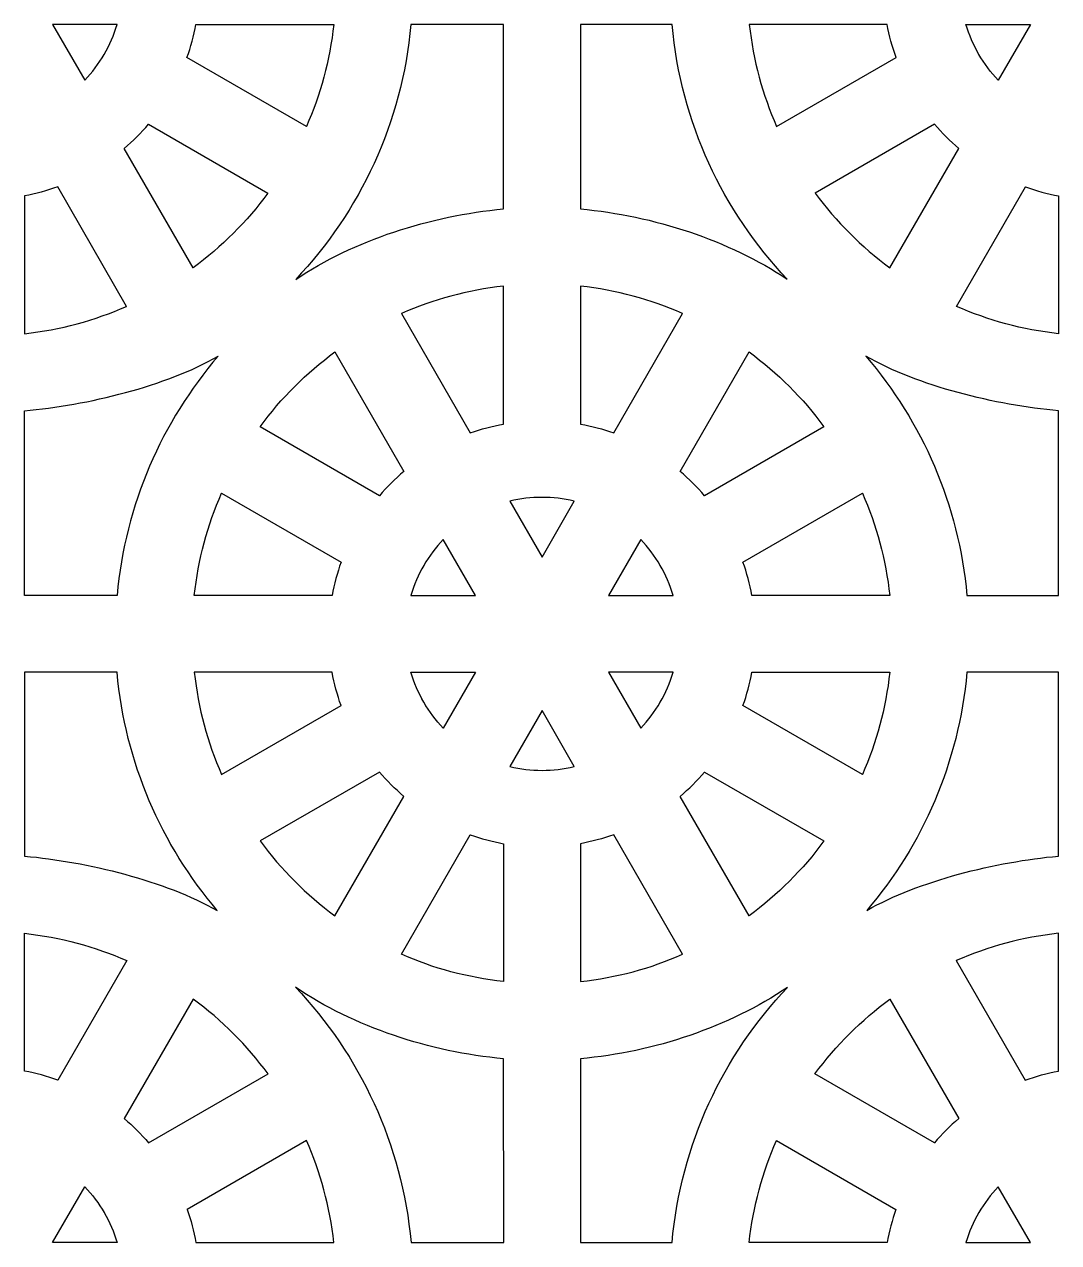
# Model space of a CAD drawing. Header units: centimetres. Extents: x -87 to 87, y -88 to 88.
# Drawn here: x -48.29 to -24.04, y 59.24 to 87.8 of the extents above; entities that cross this region are included whole.
import ezdxf

# ---------------------------------------------------------------- set-up
doc = ezdxf.new("R2010")
doc.units = ezdxf.units.CM
doc.header["$MEASUREMENT"] = 0
doc.layers.add('layer 1', color=7, linetype='Continuous')

msp = doc.modelspace()

# ---------------------------------------------------------------- linework, layer by layer
at = {"layer": 'layer 1', "color": 114}
for points, knots in [([(-47.62842, 87.80155), (-47.62842, 87.80155), (-46.11568, 87.80153), (-46.11568, 87.80153), (-46.11568, 87.80153), (-46.26119, 87.3043), (-46.52419, 86.85719), (-46.87253, 86.49233), (-46.87253, 86.49233), (-46.87253, 86.49233), (-47.62842, 87.80155), (-47.62842, 87.80155)], [0, 0, 0, 0, 0.25, 0.25, 0.25, 0.25, 0.5, 0.5, 0.5, 0.5, 1, 1, 1, 1]), ([(-41.67721, 85.40486), (-41.34866, 86.15205), (-41.12835, 86.95758), (-41.03617, 87.80153), (-41.03617, 87.80153), (-41.03617, 87.80153), (-44.26815, 87.80153), (-44.26815, 87.80153), (-44.26815, 87.80153), (-44.31691, 87.53338), (-44.38708, 87.27266), (-44.4768, 87.02124), (-44.4768, 87.02124), (-44.4768, 87.02124), (-41.67721, 85.40486), (-41.67721, 85.40486)], [0, 0, 0, 0, 0.2, 0.2, 0.2, 0.2, 0.4, 0.4, 0.4, 0.4, 0.6, 0.6, 0.6, 0.6, 1, 1, 1, 1]), ([(-37.05394, 83.4745), (-38.76984, 83.32137), (-40.57165, 82.7346), (-41.92799, 81.82462), (-41.92799, 81.82462), (-40.42282, 83.4129), (-39.43318, 85.49462), (-39.2273, 87.80152), (-39.2273, 87.80152), (-39.2273, 87.80152), (-37.05393, 87.80152), (-37.05393, 87.80152), (-37.05393, 87.80152), (-37.05393, 87.80152), (-37.05394, 83.4745), (-37.05394, 83.4745)], [0, 0, 0, 0, 0.2, 0.2, 0.2, 0.2, 0.4, 0.4, 0.4, 0.4, 0.6, 0.6, 0.6, 0.6, 1, 1, 1, 1]), ([(-30.40759, 81.82967), (-31.76221, 82.73673), (-33.54131, 83.32166), (-35.25393, 83.47449), (-35.25393, 83.47449), (-35.25393, 83.47449), (-35.25393, 87.80153), (-35.25393, 87.80153), (-35.25393, 87.80153), (-35.25393, 87.80153), (-33.10367, 87.80153), (-33.10367, 87.80153), (-33.10367, 87.80153), (-32.89803, 85.49702), (-31.91014, 83.41733), (-30.40759, 81.82967)], [0, 0, 0, 0, 0.2, 0.2, 0.2, 0.2, 0.4, 0.4, 0.4, 0.4, 0.6, 0.6, 0.6, 0.6, 1, 1, 1, 1]), ([(-30.65372, 85.40477), (-30.98229, 86.152), (-31.20262, 86.95754), (-31.29479, 87.80152), (-31.29479, 87.80152), (-31.29479, 87.80152), (-28.06284, 87.8016), (-28.06284, 87.8016), (-28.06284, 87.8016), (-28.01408, 87.53337), (-27.94399, 87.27254), (-27.85423, 87.02104), (-27.85423, 87.02104), (-27.85423, 87.02104), (-30.65372, 85.40477), (-30.65372, 85.40477)], [0, 0, 0, 0, 0.2, 0.2, 0.2, 0.2, 0.4, 0.4, 0.4, 0.4, 0.6, 0.6, 0.6, 0.6, 1, 1, 1, 1]), ([(-25.45836, 86.49223), (-25.45836, 86.49223), (-24.70247, 87.80153), (-24.70247, 87.80153), (-24.70247, 87.80153), (-24.70247, 87.80153), (-26.21527, 87.80153), (-26.21527, 87.80153), (-26.21527, 87.80153), (-26.06977, 87.3043), (-25.80675, 86.85716), (-25.45836, 86.49223)], [0, 0, 0, 0, 0.25, 0.25, 0.25, 0.25, 0.5, 0.5, 0.5, 0.5, 1, 1, 1, 1]), ([(-45.94878, 84.89233), (-45.94878, 84.89233), (-44.33257, 82.09294), (-44.33257, 82.09294), (-44.33257, 82.09294), (-43.66317, 82.58556), (-43.07127, 83.17745), (-42.57865, 83.84685), (-42.57865, 83.84685), (-42.57865, 83.84685), (-45.37801, 85.46311), (-45.37801, 85.46311), (-45.37801, 85.46311), (-45.55264, 85.25791), (-45.74357, 85.06697), (-45.94878, 84.89233)], [0, 0, 0, 0, 0.2, 0.2, 0.2, 0.2, 0.4, 0.4, 0.4, 0.4, 0.6, 0.6, 0.6, 0.6, 1, 1, 1, 1]), ([(-27.99833, 82.09289), (-28.66775, 82.58553), (-29.25968, 83.17735), (-29.7523, 83.84674), (-29.7523, 83.84674), (-29.7523, 83.84674), (-26.95293, 85.46295), (-26.95293, 85.46295), (-26.95293, 85.46295), (-26.77829, 85.25775), (-26.58736, 85.06685), (-26.38214, 84.8922), (-26.38214, 84.8922), (-26.38214, 84.8922), (-27.99833, 82.09289), (-27.99833, 82.09289)], [0, 0, 0, 0, 0.2, 0.2, 0.2, 0.2, 0.4, 0.4, 0.4, 0.4, 0.6, 0.6, 0.6, 0.6, 1, 1, 1, 1]), ([(-48.28733, 80.55049), (-48.28733, 80.55049), (-48.28733, 83.7824), (-48.28733, 83.7824), (-48.28733, 83.7824), (-48.01915, 83.83117), (-47.75839, 83.90134), (-47.50694, 83.99108), (-47.50694, 83.99108), (-47.50694, 83.99108), (-45.89059, 81.19149), (-45.89059, 81.19149), (-45.89059, 81.19149), (-46.63781, 80.86293), (-47.44337, 80.64268), (-48.28733, 80.55049)], [0, 0, 0, 0, 0.2, 0.2, 0.2, 0.2, 0.4, 0.4, 0.4, 0.4, 0.6, 0.6, 0.6, 0.6, 1, 1, 1, 1]), ([(-24.04365, 80.55034), (-24.04365, 80.55034), (-24.04362, 83.7823), (-24.04362, 83.7823), (-24.04362, 83.7823), (-24.31182, 83.83108), (-24.57258, 83.9012), (-24.82403, 83.99093), (-24.82403, 83.99093), (-24.82403, 83.99093), (-26.44037, 81.19138), (-26.44037, 81.19138), (-26.44037, 81.19138), (-25.69316, 80.86282), (-24.88761, 80.6425), (-24.04365, 80.55034)], [0, 0, 0, 0, 0.2, 0.2, 0.2, 0.2, 0.4, 0.4, 0.4, 0.4, 0.6, 0.6, 0.6, 0.6, 1, 1, 1, 1]), ([(-37.05393, 81.66562), (-37.05393, 81.66562), (-37.0539, 78.43366), (-37.0539, 78.43366), (-37.0539, 78.43366), (-37.3221, 78.38488), (-37.58286, 78.31476), (-37.83431, 78.22503), (-37.83431, 78.22503), (-37.83431, 78.22503), (-39.45065, 81.02458), (-39.45065, 81.02458), (-39.45065, 81.02458), (-38.70344, 81.35314), (-37.89789, 81.57346), (-37.05393, 81.66562)], [0, 0, 0, 0, 0.2, 0.2, 0.2, 0.2, 0.4, 0.4, 0.4, 0.4, 0.6, 0.6, 0.6, 0.6, 1, 1, 1, 1]), ([(-34.47352, 78.22496), (-34.72498, 78.31469), (-34.98575, 78.38488), (-35.25396, 78.43366), (-35.25396, 78.43366), (-35.25396, 78.43366), (-35.25393, 81.66562), (-35.25393, 81.66562), (-35.25393, 81.66562), (-34.40997, 81.57345), (-33.60455, 81.35285), (-32.85733, 81.02429), (-32.85733, 81.02429), (-32.85733, 81.02429), (-34.47352, 78.22496), (-34.47352, 78.22496)], [0, 0, 0, 0, 0.2, 0.2, 0.2, 0.2, 0.4, 0.4, 0.4, 0.4, 0.6, 0.6, 0.6, 0.6, 1, 1, 1, 1]), ([(-48.2879, 74.41443), (-48.2879, 74.41443), (-46.11395, 74.41443), (-46.11395, 74.41443), (-46.11395, 74.41443), (-45.92358, 76.54778), (-45.06293, 78.48858), (-43.74414, 80.02464), (-43.74414, 80.02464), (-44.96389, 79.32384), (-46.8149, 78.87282), (-48.28813, 78.74147), (-48.28813, 78.74147), (-48.28813, 78.74147), (-48.2879, 74.41443), (-48.2879, 74.41443)], [0, 0, 0, 0, 0.2, 0.2, 0.2, 0.2, 0.4, 0.4, 0.4, 0.4, 0.6, 0.6, 0.6, 0.6, 1, 1, 1, 1]), ([(-41.00861, 80.12307), (-41.67803, 79.63043), (-42.26996, 79.03861), (-42.76258, 78.36922), (-42.76258, 78.36922), (-42.76258, 78.36922), (-39.96321, 76.75301), (-39.96321, 76.75301), (-39.96321, 76.75301), (-39.78857, 76.95821), (-39.59764, 77.14911), (-39.39242, 77.32376), (-39.39242, 77.32376), (-39.39242, 77.32376), (-41.00861, 80.12307), (-41.00861, 80.12307)], [0, 0, 0, 0, 0.2, 0.2, 0.2, 0.2, 0.4, 0.4, 0.4, 0.4, 0.6, 0.6, 0.6, 0.6, 1, 1, 1, 1]), ([(-29.54532, 78.36916), (-30.03794, 79.03859), (-30.62996, 79.63008), (-31.29939, 80.12274), (-31.29939, 80.12274), (-31.29939, 80.12274), (-32.91539, 77.32375), (-32.91539, 77.32375), (-32.91539, 77.32375), (-32.71019, 77.14912), (-32.51927, 76.9582), (-32.34463, 76.75299), (-32.34463, 76.75299), (-32.34463, 76.75299), (-29.54532, 78.36916), (-29.54532, 78.36916)], [0, 0, 0, 0, 0.2, 0.2, 0.2, 0.2, 0.4, 0.4, 0.4, 0.4, 0.6, 0.6, 0.6, 0.6, 1, 1, 1, 1]), ([(-26.19389, 74.41443), (-26.38426, 76.54774), (-27.24499, 78.48836), (-28.56377, 80.02436), (-28.56377, 80.02436), (-27.34442, 79.32384), (-25.51638, 78.87288), (-24.04366, 78.74146), (-24.04366, 78.74146), (-24.04366, 78.74146), (-24.04365, 74.41443), (-24.04365, 74.41443), (-24.04365, 74.41443), (-24.04365, 74.41443), (-26.19389, 74.41443), (-26.19389, 74.41443)], [0, 0, 0, 0, 0.2, 0.2, 0.2, 0.2, 0.4, 0.4, 0.4, 0.4, 0.6, 0.6, 0.6, 0.6, 1, 1, 1, 1]), ([(-43.664, 76.81119), (-43.99257, 76.06396), (-44.2129, 75.25842), (-44.30507, 74.41444), (-44.30507, 74.41444), (-44.30507, 74.41444), (-41.07312, 74.41436), (-41.07312, 74.41436), (-41.07312, 74.41436), (-41.02436, 74.68259), (-40.95427, 74.94342), (-40.86451, 75.19492), (-40.86451, 75.19492), (-40.86451, 75.19492), (-43.664, 76.81119), (-43.664, 76.81119)], [0, 0, 0, 0, 0.2, 0.2, 0.2, 0.2, 0.4, 0.4, 0.4, 0.4, 0.6, 0.6, 0.6, 0.6, 1, 1, 1, 1]), ([(-35.39754, 76.62454), (-35.39754, 76.62454), (-36.15391, 75.31445), (-36.15391, 75.31445), (-36.15391, 75.31445), (-36.15391, 75.31445), (-36.91023, 76.62454), (-36.91023, 76.62454), (-36.91023, 76.62454), (-36.41555, 76.74446), (-35.89222, 76.74447), (-35.39754, 76.62454)], [0, 0, 0, 0, 0.25, 0.25, 0.25, 0.25, 0.5, 0.5, 0.5, 0.5, 1, 1, 1, 1]), ([(-28.6438, 76.81119), (-28.6438, 76.81119), (-31.44341, 75.19485), (-31.44341, 75.19485), (-31.44341, 75.19485), (-31.35368, 74.94338), (-31.28333, 74.68265), (-31.23456, 74.41443), (-31.23456, 74.41443), (-31.23456, 74.41443), (-28.00277, 74.41443), (-28.00277, 74.41443), (-28.00277, 74.41443), (-28.09494, 75.25841), (-28.31525, 76.06398), (-28.6438, 76.81119)], [0, 0, 0, 0, 0.2, 0.2, 0.2, 0.2, 0.4, 0.4, 0.4, 0.4, 0.6, 0.6, 0.6, 0.6, 1, 1, 1, 1]), ([(-38.46864, 75.72373), (-38.46864, 75.72373), (-37.71275, 74.41443), (-37.71275, 74.41443), (-37.71275, 74.41443), (-37.71275, 74.41443), (-39.22555, 74.41443), (-39.22555, 74.41443), (-39.22555, 74.41443), (-39.08005, 74.91166), (-38.81703, 75.3588), (-38.46864, 75.72373)], [0, 0, 0, 0, 0.25, 0.25, 0.25, 0.25, 0.5, 0.5, 0.5, 0.5, 1, 1, 1, 1]), ([(-34.59507, 74.41443), (-34.59507, 74.41443), (-33.83913, 75.72373), (-33.83913, 75.72373), (-33.83913, 75.72373), (-33.49077, 75.35884), (-33.2278, 74.91169), (-33.0823, 74.41443), (-33.0823, 74.41443), (-33.0823, 74.41443), (-34.59507, 74.41443), (-34.59507, 74.41443)], [0, 0, 0, 0, 0.25, 0.25, 0.25, 0.25, 0.5, 0.5, 0.5, 0.5, 1, 1, 1, 1]), ([(-48.28789, 72.61443), (-48.28789, 72.61443), (-48.27789, 72.61443), (-48.27789, 72.61443), (-48.27789, 72.61443), (-48.27789, 72.61443), (-46.11395, 72.61443), (-46.11395, 72.61443), (-46.11395, 72.61443), (-45.92466, 70.49335), (-45.07275, 68.56263), (-43.76677, 67.03078), (-43.76677, 67.03078), (-44.98247, 67.72617), (-46.81871, 68.17372), (-48.28531, 68.30448), (-48.28531, 68.30448), (-48.28531, 68.30448), (-48.28451, 72.5279), (-48.28451, 72.5279), (-48.28451, 72.5279), (-48.28451, 72.5279), (-48.28789, 72.61443), (-48.28789, 72.61443)], [0, 0, 0, 0, 0.14285714, 0.14285714, 0.14285714, 0.14285714, 0.28571429, 0.28571429, 0.28571429, 0.28571429, 0.42857143, 0.42857143, 0.42857143, 0.42857143, 0.57142857, 0.57142857, 0.57142857, 0.57142857, 0.71428571, 0.71428571, 0.71428571, 0.71428571, 1, 1, 1, 1]), ([(-44.30506, 72.61443), (-44.30506, 72.61443), (-41.07308, 72.61445), (-41.07308, 72.61445), (-41.07308, 72.61445), (-41.0243, 72.34626), (-40.95424, 72.08549), (-40.86451, 71.83404), (-40.86451, 71.83404), (-40.86451, 71.83404), (-43.66393, 70.21778), (-43.66393, 70.21778), (-43.66393, 70.21778), (-43.99248, 70.96498), (-44.21287, 71.77047), (-44.30506, 72.61443)], [0, 0, 0, 0, 0.2, 0.2, 0.2, 0.2, 0.4, 0.4, 0.4, 0.4, 0.6, 0.6, 0.6, 0.6, 1, 1, 1, 1]), ([(-38.46865, 71.3052), (-38.46865, 71.3052), (-37.71276, 72.61443), (-37.71276, 72.61443), (-37.71276, 72.61443), (-37.71276, 72.61443), (-39.22554, 72.61443), (-39.22554, 72.61443), (-39.22554, 72.61443), (-39.08004, 72.11723), (-38.81702, 71.6701), (-38.46865, 71.3052)], [0, 0, 0, 0, 0.25, 0.25, 0.25, 0.25, 0.5, 0.5, 0.5, 0.5, 1, 1, 1, 1]), ([(-34.59502, 72.61445), (-34.59502, 72.61445), (-33.08228, 72.61443), (-33.08228, 72.61443), (-33.08228, 72.61443), (-33.22779, 72.1172), (-33.49079, 71.67009), (-33.83913, 71.30523), (-33.83913, 71.30523), (-33.83913, 71.30523), (-34.59502, 72.61445), (-34.59502, 72.61445)], [0, 0, 0, 0, 0.25, 0.25, 0.25, 0.25, 0.5, 0.5, 0.5, 0.5, 1, 1, 1, 1]), ([(-28.64381, 70.21776), (-28.31526, 70.96495), (-28.09495, 71.77048), (-28.00277, 72.61443), (-28.00277, 72.61443), (-28.00277, 72.61443), (-31.23475, 72.61443), (-31.23475, 72.61443), (-31.23475, 72.61443), (-31.28351, 72.34628), (-31.35368, 72.08556), (-31.4434, 71.83414), (-31.4434, 71.83414), (-31.4434, 71.83414), (-28.64381, 70.21776), (-28.64381, 70.21776)], [0, 0, 0, 0, 0.2, 0.2, 0.2, 0.2, 0.4, 0.4, 0.4, 0.4, 0.6, 0.6, 0.6, 0.6, 1, 1, 1, 1]), ([(-28.53997, 67.03206), (-27.23462, 68.56368), (-26.38314, 70.49392), (-26.1939, 72.61442), (-26.1939, 72.61442), (-26.1939, 72.61442), (-24.04647, 72.61443), (-24.04647, 72.61443), (-24.04647, 72.61443), (-24.04647, 72.61443), (-24.04648, 68.3045), (-24.04648, 68.3045), (-24.04648, 68.3045), (-25.51195, 68.17372), (-27.32503, 67.72664), (-28.53997, 67.03206)], [0, 0, 0, 0, 0.2, 0.2, 0.2, 0.2, 0.4, 0.4, 0.4, 0.4, 0.6, 0.6, 0.6, 0.6, 1, 1, 1, 1]), ([(-36.91023, 70.40445), (-36.91023, 70.40445), (-36.1539, 71.71446), (-36.1539, 71.71446), (-36.1539, 71.71446), (-36.1539, 71.71446), (-35.39752, 70.40443), (-35.39752, 70.40443), (-35.39752, 70.40443), (-35.89228, 70.28444), (-36.41547, 70.28449), (-36.91023, 70.40445)], [0, 0, 0, 0, 0.25, 0.25, 0.25, 0.25, 0.5, 0.5, 0.5, 0.5, 1, 1, 1, 1]), ([(-41.00864, 66.90583), (-41.67804, 67.39845), (-42.2699, 67.99035), (-42.76253, 68.65975), (-42.76253, 68.65975), (-42.76253, 68.65975), (-39.96328, 70.2759), (-39.96328, 70.2759), (-39.96328, 70.2759), (-39.78863, 70.07068), (-39.59767, 69.87975), (-39.39246, 69.70511), (-39.39246, 69.70511), (-39.39246, 69.70511), (-41.00864, 66.90583), (-41.00864, 66.90583)], [0, 0, 0, 0, 0.2, 0.2, 0.2, 0.2, 0.4, 0.4, 0.4, 0.4, 0.6, 0.6, 0.6, 0.6, 1, 1, 1, 1]), ([(-32.91538, 69.70523), (-32.91538, 69.70523), (-31.29917, 66.90584), (-31.29917, 66.90584), (-31.29917, 66.90584), (-30.62977, 67.39846), (-30.03787, 67.99035), (-29.54525, 68.65975), (-29.54525, 68.65975), (-29.54525, 68.65975), (-32.34461, 70.27601), (-32.34461, 70.27601), (-32.34461, 70.27601), (-32.51924, 70.07081), (-32.71017, 69.87987), (-32.91538, 69.70523)], [0, 0, 0, 0, 0.2, 0.2, 0.2, 0.2, 0.4, 0.4, 0.4, 0.4, 0.6, 0.6, 0.6, 0.6, 1, 1, 1, 1]), ([(-37.83427, 68.80396), (-37.83427, 68.80396), (-39.45048, 66.00463), (-39.45048, 66.00463), (-39.45048, 66.00463), (-38.70328, 65.67607), (-37.89788, 65.45564), (-37.05393, 65.36347), (-37.05393, 65.36347), (-37.05393, 65.36347), (-37.05393, 68.59529), (-37.05393, 68.59529), (-37.05393, 68.59529), (-37.3221, 68.64405), (-37.58283, 68.71423), (-37.83427, 68.80396)], [0, 0, 0, 0, 0.2, 0.2, 0.2, 0.2, 0.4, 0.4, 0.4, 0.4, 0.6, 0.6, 0.6, 0.6, 1, 1, 1, 1]), ([(-35.25393, 65.36339), (-35.25393, 65.36339), (-35.25393, 68.5953), (-35.25393, 68.5953), (-35.25393, 68.5953), (-34.98575, 68.64407), (-34.72499, 68.71424), (-34.47354, 68.80398), (-34.47354, 68.80398), (-34.47354, 68.80398), (-32.85719, 66.00439), (-32.85719, 66.00439), (-32.85719, 66.00439), (-33.60441, 65.67583), (-34.40997, 65.45558), (-35.25393, 65.36339)], [0, 0, 0, 0, 0.2, 0.2, 0.2, 0.2, 0.4, 0.4, 0.4, 0.4, 0.6, 0.6, 0.6, 0.6, 1, 1, 1, 1]), ([(-48.28451, 66.49546), (-48.28451, 66.49546), (-48.28451, 63.26355), (-48.28451, 63.26355), (-48.28451, 63.26355), (-48.01633, 63.21478), (-47.75557, 63.14461), (-47.50412, 63.05487), (-47.50412, 63.05487), (-47.50412, 63.05487), (-45.88777, 65.85446), (-45.88777, 65.85446), (-45.88777, 65.85446), (-46.63499, 66.18302), (-47.44055, 66.40327), (-48.28451, 66.49546)], [0, 0, 0, 0, 0.2, 0.2, 0.2, 0.2, 0.4, 0.4, 0.4, 0.4, 0.6, 0.6, 0.6, 0.6, 1, 1, 1, 1]), ([(-24.04647, 66.49562), (-24.04647, 66.49562), (-24.04644, 63.26366), (-24.04644, 63.26366), (-24.04644, 63.26366), (-24.31464, 63.21488), (-24.5754, 63.14476), (-24.82685, 63.05503), (-24.82685, 63.05503), (-24.82685, 63.05503), (-26.44319, 65.85458), (-26.44319, 65.85458), (-26.44319, 65.85458), (-25.69598, 66.18314), (-24.89043, 66.40346), (-24.04647, 66.49562)], [0, 0, 0, 0, 0.2, 0.2, 0.2, 0.2, 0.4, 0.4, 0.4, 0.4, 0.6, 0.6, 0.6, 0.6, 1, 1, 1, 1]), ([(-37.05229, 59.24443), (-37.05229, 59.24443), (-39.22448, 59.24443), (-39.22448, 59.24443), (-39.22448, 59.24443), (-39.43077, 61.55593), (-40.42395, 63.64136), (-41.93418, 65.23084), (-41.93418, 65.23084), (-40.56931, 64.30575), (-38.78641, 63.70905), (-37.05391, 63.55444), (-37.05391, 63.55444), (-37.05391, 63.55444), (-37.05229, 59.24443), (-37.05229, 59.24443)], [0, 0, 0, 0, 0.2, 0.2, 0.2, 0.2, 0.4, 0.4, 0.4, 0.4, 0.6, 0.6, 0.6, 0.6, 1, 1, 1, 1]), ([(-35.25393, 59.24443), (-35.25393, 59.24443), (-35.25473, 63.55437), (-35.25473, 63.55437), (-35.25473, 63.55437), (-33.52328, 63.70874), (-31.76331, 64.30466), (-30.39892, 65.22867), (-30.39892, 65.22867), (-31.90797, 63.63944), (-32.90031, 61.55486), (-33.10649, 59.24443), (-33.10649, 59.24443), (-33.10649, 59.24443), (-35.25393, 59.24443), (-35.25393, 59.24443)], [0, 0, 0, 0, 0.2, 0.2, 0.2, 0.2, 0.4, 0.4, 0.4, 0.4, 0.6, 0.6, 0.6, 0.6, 1, 1, 1, 1]), ([(-45.94596, 62.15362), (-45.94596, 62.15362), (-44.32975, 64.95301), (-44.32975, 64.95301), (-44.32975, 64.95301), (-43.66035, 64.46039), (-43.06845, 63.8685), (-42.57583, 63.1991), (-42.57583, 63.1991), (-42.57583, 63.1991), (-45.37519, 61.58284), (-45.37519, 61.58284), (-45.37519, 61.58284), (-45.54982, 61.78804), (-45.74075, 61.97898), (-45.94596, 62.15362)], [0, 0, 0, 0, 0.2, 0.2, 0.2, 0.2, 0.4, 0.4, 0.4, 0.4, 0.6, 0.6, 0.6, 0.6, 1, 1, 1, 1]), ([(-28.00115, 64.95307), (-28.67057, 64.46043), (-29.2625, 63.86861), (-29.75512, 63.19922), (-29.75512, 63.19922), (-29.75512, 63.19922), (-26.95575, 61.58301), (-26.95575, 61.58301), (-26.95575, 61.58301), (-26.78111, 61.78821), (-26.59018, 61.97911), (-26.38496, 62.15376), (-26.38496, 62.15376), (-26.38496, 62.15376), (-28.00115, 64.95307), (-28.00115, 64.95307)], [0, 0, 0, 0, 0.2, 0.2, 0.2, 0.2, 0.4, 0.4, 0.4, 0.4, 0.6, 0.6, 0.6, 0.6, 1, 1, 1, 1]), ([(-41.67439, 61.64109), (-41.34584, 60.8939), (-41.12553, 60.08837), (-41.03335, 59.24442), (-41.03335, 59.24442), (-41.03335, 59.24442), (-44.26533, 59.24442), (-44.26533, 59.24442), (-44.26533, 59.24442), (-44.31409, 59.51257), (-44.38426, 59.77329), (-44.47398, 60.02471), (-44.47398, 60.02471), (-44.47398, 60.02471), (-41.67439, 61.64109), (-41.67439, 61.64109)], [0, 0, 0, 0, 0.2, 0.2, 0.2, 0.2, 0.4, 0.4, 0.4, 0.4, 0.6, 0.6, 0.6, 0.6, 1, 1, 1, 1]), ([(-30.65654, 61.64119), (-30.98511, 60.89396), (-31.20544, 60.08842), (-31.29761, 59.24444), (-31.29761, 59.24444), (-31.29761, 59.24444), (-28.06566, 59.24436), (-28.06566, 59.24436), (-28.06566, 59.24436), (-28.0169, 59.51259), (-27.94681, 59.77342), (-27.85705, 60.02492), (-27.85705, 60.02492), (-27.85705, 60.02492), (-30.65654, 61.64119), (-30.65654, 61.64119)], [0, 0, 0, 0, 0.2, 0.2, 0.2, 0.2, 0.4, 0.4, 0.4, 0.4, 0.6, 0.6, 0.6, 0.6, 1, 1, 1, 1]), ([(-47.6256, 59.2444), (-47.6256, 59.2444), (-46.11286, 59.24442), (-46.11286, 59.24442), (-46.11286, 59.24442), (-46.25837, 59.74165), (-46.52137, 60.18876), (-46.86971, 60.55362), (-46.86971, 60.55362), (-46.86971, 60.55362), (-47.6256, 59.2444), (-47.6256, 59.2444)], [0, 0, 0, 0, 0.25, 0.25, 0.25, 0.25, 0.5, 0.5, 0.5, 0.5, 1, 1, 1, 1]), ([(-25.46118, 60.55373), (-25.46118, 60.55373), (-24.70529, 59.24443), (-24.70529, 59.24443), (-24.70529, 59.24443), (-24.70529, 59.24443), (-26.21809, 59.24443), (-26.21809, 59.24443), (-26.21809, 59.24443), (-26.07259, 59.74166), (-25.80957, 60.1888), (-25.46118, 60.55373)], [0, 0, 0, 0, 0.25, 0.25, 0.25, 0.25, 0.5, 0.5, 0.5, 0.5, 1, 1, 1, 1])]:
    msp.add_open_spline(points, degree=3, knots=knots, dxfattribs=at)
at = {"layer": 'layer 1', "color": 250, "lineweight": 9}
for points, knots in [([(-47.62842, 87.80155), (-47.62842, 87.80155), (-46.11568, 87.80153), (-46.11568, 87.80153), (-46.11568, 87.80153), (-46.26119, 87.3043), (-46.52419, 86.85719), (-46.87253, 86.49233), (-46.87253, 86.49233), (-46.87253, 86.49233), (-47.62842, 87.80155), (-47.62842, 87.80155)], [0, 0, 0, 0, 0.25, 0.25, 0.25, 0.25, 0.5, 0.5, 0.5, 0.5, 1, 1, 1, 1]), ([(-41.67721, 85.40486), (-41.34866, 86.15205), (-41.12835, 86.95758), (-41.03617, 87.80153), (-41.03617, 87.80153), (-41.03617, 87.80153), (-44.26815, 87.80153), (-44.26815, 87.80153), (-44.26815, 87.80153), (-44.31691, 87.53338), (-44.38708, 87.27266), (-44.4768, 87.02124), (-44.4768, 87.02124), (-44.4768, 87.02124), (-41.67721, 85.40486), (-41.67721, 85.40486)], [0, 0, 0, 0, 0.2, 0.2, 0.2, 0.2, 0.4, 0.4, 0.4, 0.4, 0.6, 0.6, 0.6, 0.6, 1, 1, 1, 1]), ([(-37.05394, 83.4745), (-38.76984, 83.32137), (-40.57165, 82.7346), (-41.92799, 81.82462), (-41.92799, 81.82462), (-40.42282, 83.4129), (-39.43318, 85.49462), (-39.2273, 87.80152), (-39.2273, 87.80152), (-39.2273, 87.80152), (-37.05393, 87.80152), (-37.05393, 87.80152), (-37.05393, 87.80152), (-37.05393, 87.80152), (-37.05394, 83.4745), (-37.05394, 83.4745)], [0, 0, 0, 0, 0.2, 0.2, 0.2, 0.2, 0.4, 0.4, 0.4, 0.4, 0.6, 0.6, 0.6, 0.6, 1, 1, 1, 1]), ([(-30.40759, 81.82967), (-31.76221, 82.73673), (-33.54131, 83.32166), (-35.25393, 83.47449), (-35.25393, 83.47449), (-35.25393, 83.47449), (-35.25393, 87.80153), (-35.25393, 87.80153), (-35.25393, 87.80153), (-35.25393, 87.80153), (-33.10367, 87.80153), (-33.10367, 87.80153), (-33.10367, 87.80153), (-32.89803, 85.49702), (-31.91014, 83.41733), (-30.40759, 81.82967)], [0, 0, 0, 0, 0.2, 0.2, 0.2, 0.2, 0.4, 0.4, 0.4, 0.4, 0.6, 0.6, 0.6, 0.6, 1, 1, 1, 1]), ([(-30.65372, 85.40477), (-30.98229, 86.152), (-31.20262, 86.95754), (-31.29479, 87.80152), (-31.29479, 87.80152), (-31.29479, 87.80152), (-28.06284, 87.8016), (-28.06284, 87.8016), (-28.06284, 87.8016), (-28.01408, 87.53337), (-27.94399, 87.27254), (-27.85423, 87.02104), (-27.85423, 87.02104), (-27.85423, 87.02104), (-30.65372, 85.40477), (-30.65372, 85.40477)], [0, 0, 0, 0, 0.2, 0.2, 0.2, 0.2, 0.4, 0.4, 0.4, 0.4, 0.6, 0.6, 0.6, 0.6, 1, 1, 1, 1]), ([(-25.45836, 86.49223), (-25.45836, 86.49223), (-24.70247, 87.80153), (-24.70247, 87.80153), (-24.70247, 87.80153), (-24.70247, 87.80153), (-26.21527, 87.80153), (-26.21527, 87.80153), (-26.21527, 87.80153), (-26.06977, 87.3043), (-25.80675, 86.85716), (-25.45836, 86.49223)], [0, 0, 0, 0, 0.25, 0.25, 0.25, 0.25, 0.5, 0.5, 0.5, 0.5, 1, 1, 1, 1]), ([(-45.94878, 84.89233), (-45.94878, 84.89233), (-44.33257, 82.09294), (-44.33257, 82.09294), (-44.33257, 82.09294), (-43.66317, 82.58556), (-43.07127, 83.17745), (-42.57865, 83.84685), (-42.57865, 83.84685), (-42.57865, 83.84685), (-45.37801, 85.46311), (-45.37801, 85.46311), (-45.37801, 85.46311), (-45.55264, 85.25791), (-45.74357, 85.06697), (-45.94878, 84.89233)], [0, 0, 0, 0, 0.2, 0.2, 0.2, 0.2, 0.4, 0.4, 0.4, 0.4, 0.6, 0.6, 0.6, 0.6, 1, 1, 1, 1]), ([(-27.99833, 82.09289), (-28.66775, 82.58553), (-29.25968, 83.17735), (-29.7523, 83.84674), (-29.7523, 83.84674), (-29.7523, 83.84674), (-26.95293, 85.46295), (-26.95293, 85.46295), (-26.95293, 85.46295), (-26.77829, 85.25775), (-26.58736, 85.06685), (-26.38214, 84.8922), (-26.38214, 84.8922), (-26.38214, 84.8922), (-27.99833, 82.09289), (-27.99833, 82.09289)], [0, 0, 0, 0, 0.2, 0.2, 0.2, 0.2, 0.4, 0.4, 0.4, 0.4, 0.6, 0.6, 0.6, 0.6, 1, 1, 1, 1]), ([(-48.28733, 80.55049), (-48.28733, 80.55049), (-48.28733, 83.7824), (-48.28733, 83.7824), (-48.28733, 83.7824), (-48.01915, 83.83117), (-47.75839, 83.90134), (-47.50694, 83.99108), (-47.50694, 83.99108), (-47.50694, 83.99108), (-45.89059, 81.19149), (-45.89059, 81.19149), (-45.89059, 81.19149), (-46.63781, 80.86293), (-47.44337, 80.64268), (-48.28733, 80.55049)], [0, 0, 0, 0, 0.2, 0.2, 0.2, 0.2, 0.4, 0.4, 0.4, 0.4, 0.6, 0.6, 0.6, 0.6, 1, 1, 1, 1]), ([(-24.04365, 80.55034), (-24.04365, 80.55034), (-24.04362, 83.7823), (-24.04362, 83.7823), (-24.04362, 83.7823), (-24.31182, 83.83108), (-24.57258, 83.9012), (-24.82403, 83.99093), (-24.82403, 83.99093), (-24.82403, 83.99093), (-26.44037, 81.19138), (-26.44037, 81.19138), (-26.44037, 81.19138), (-25.69316, 80.86282), (-24.88761, 80.6425), (-24.04365, 80.55034)], [0, 0, 0, 0, 0.2, 0.2, 0.2, 0.2, 0.4, 0.4, 0.4, 0.4, 0.6, 0.6, 0.6, 0.6, 1, 1, 1, 1]), ([(-37.05393, 81.66562), (-37.05393, 81.66562), (-37.0539, 78.43366), (-37.0539, 78.43366), (-37.0539, 78.43366), (-37.3221, 78.38488), (-37.58286, 78.31476), (-37.83431, 78.22503), (-37.83431, 78.22503), (-37.83431, 78.22503), (-39.45065, 81.02458), (-39.45065, 81.02458), (-39.45065, 81.02458), (-38.70344, 81.35314), (-37.89789, 81.57346), (-37.05393, 81.66562)], [0, 0, 0, 0, 0.2, 0.2, 0.2, 0.2, 0.4, 0.4, 0.4, 0.4, 0.6, 0.6, 0.6, 0.6, 1, 1, 1, 1]), ([(-34.47352, 78.22496), (-34.72498, 78.31469), (-34.98575, 78.38488), (-35.25396, 78.43366), (-35.25396, 78.43366), (-35.25396, 78.43366), (-35.25393, 81.66562), (-35.25393, 81.66562), (-35.25393, 81.66562), (-34.40997, 81.57345), (-33.60455, 81.35285), (-32.85733, 81.02429), (-32.85733, 81.02429), (-32.85733, 81.02429), (-34.47352, 78.22496), (-34.47352, 78.22496)], [0, 0, 0, 0, 0.2, 0.2, 0.2, 0.2, 0.4, 0.4, 0.4, 0.4, 0.6, 0.6, 0.6, 0.6, 1, 1, 1, 1]), ([(-48.2879, 74.41443), (-48.2879, 74.41443), (-46.11395, 74.41443), (-46.11395, 74.41443), (-46.11395, 74.41443), (-45.92358, 76.54778), (-45.06293, 78.48858), (-43.74414, 80.02464), (-43.74414, 80.02464), (-44.96389, 79.32384), (-46.8149, 78.87282), (-48.28813, 78.74147), (-48.28813, 78.74147), (-48.28813, 78.74147), (-48.2879, 74.41443), (-48.2879, 74.41443)], [0, 0, 0, 0, 0.2, 0.2, 0.2, 0.2, 0.4, 0.4, 0.4, 0.4, 0.6, 0.6, 0.6, 0.6, 1, 1, 1, 1]), ([(-41.00861, 80.12307), (-41.67803, 79.63043), (-42.26996, 79.03861), (-42.76258, 78.36922), (-42.76258, 78.36922), (-42.76258, 78.36922), (-39.96321, 76.75301), (-39.96321, 76.75301), (-39.96321, 76.75301), (-39.78857, 76.95821), (-39.59764, 77.14911), (-39.39242, 77.32376), (-39.39242, 77.32376), (-39.39242, 77.32376), (-41.00861, 80.12307), (-41.00861, 80.12307)], [0, 0, 0, 0, 0.2, 0.2, 0.2, 0.2, 0.4, 0.4, 0.4, 0.4, 0.6, 0.6, 0.6, 0.6, 1, 1, 1, 1]), ([(-29.54532, 78.36916), (-30.03794, 79.03859), (-30.62996, 79.63008), (-31.29939, 80.12274), (-31.29939, 80.12274), (-31.29939, 80.12274), (-32.91539, 77.32375), (-32.91539, 77.32375), (-32.91539, 77.32375), (-32.71019, 77.14912), (-32.51927, 76.9582), (-32.34463, 76.75299), (-32.34463, 76.75299), (-32.34463, 76.75299), (-29.54532, 78.36916), (-29.54532, 78.36916)], [0, 0, 0, 0, 0.2, 0.2, 0.2, 0.2, 0.4, 0.4, 0.4, 0.4, 0.6, 0.6, 0.6, 0.6, 1, 1, 1, 1]), ([(-26.19389, 74.41443), (-26.38426, 76.54774), (-27.24499, 78.48836), (-28.56377, 80.02436), (-28.56377, 80.02436), (-27.34442, 79.32384), (-25.51638, 78.87288), (-24.04366, 78.74146), (-24.04366, 78.74146), (-24.04366, 78.74146), (-24.04365, 74.41443), (-24.04365, 74.41443), (-24.04365, 74.41443), (-24.04365, 74.41443), (-26.19389, 74.41443), (-26.19389, 74.41443)], [0, 0, 0, 0, 0.2, 0.2, 0.2, 0.2, 0.4, 0.4, 0.4, 0.4, 0.6, 0.6, 0.6, 0.6, 1, 1, 1, 1]), ([(-43.664, 76.81119), (-43.99257, 76.06396), (-44.2129, 75.25842), (-44.30507, 74.41444), (-44.30507, 74.41444), (-44.30507, 74.41444), (-41.07312, 74.41436), (-41.07312, 74.41436), (-41.07312, 74.41436), (-41.02436, 74.68259), (-40.95427, 74.94342), (-40.86451, 75.19492), (-40.86451, 75.19492), (-40.86451, 75.19492), (-43.664, 76.81119), (-43.664, 76.81119)], [0, 0, 0, 0, 0.2, 0.2, 0.2, 0.2, 0.4, 0.4, 0.4, 0.4, 0.6, 0.6, 0.6, 0.6, 1, 1, 1, 1]), ([(-35.39754, 76.62454), (-35.39754, 76.62454), (-36.15391, 75.31445), (-36.15391, 75.31445), (-36.15391, 75.31445), (-36.15391, 75.31445), (-36.91023, 76.62454), (-36.91023, 76.62454), (-36.91023, 76.62454), (-36.41555, 76.74446), (-35.89222, 76.74447), (-35.39754, 76.62454)], [0, 0, 0, 0, 0.25, 0.25, 0.25, 0.25, 0.5, 0.5, 0.5, 0.5, 1, 1, 1, 1]), ([(-28.6438, 76.81119), (-28.6438, 76.81119), (-31.44341, 75.19485), (-31.44341, 75.19485), (-31.44341, 75.19485), (-31.35368, 74.94338), (-31.28333, 74.68265), (-31.23456, 74.41443), (-31.23456, 74.41443), (-31.23456, 74.41443), (-28.00277, 74.41443), (-28.00277, 74.41443), (-28.00277, 74.41443), (-28.09494, 75.25841), (-28.31525, 76.06398), (-28.6438, 76.81119)], [0, 0, 0, 0, 0.2, 0.2, 0.2, 0.2, 0.4, 0.4, 0.4, 0.4, 0.6, 0.6, 0.6, 0.6, 1, 1, 1, 1]), ([(-38.46864, 75.72373), (-38.46864, 75.72373), (-37.71275, 74.41443), (-37.71275, 74.41443), (-37.71275, 74.41443), (-37.71275, 74.41443), (-39.22555, 74.41443), (-39.22555, 74.41443), (-39.22555, 74.41443), (-39.08005, 74.91166), (-38.81703, 75.3588), (-38.46864, 75.72373)], [0, 0, 0, 0, 0.25, 0.25, 0.25, 0.25, 0.5, 0.5, 0.5, 0.5, 1, 1, 1, 1]), ([(-34.59507, 74.41443), (-34.59507, 74.41443), (-33.83913, 75.72373), (-33.83913, 75.72373), (-33.83913, 75.72373), (-33.49077, 75.35884), (-33.2278, 74.91169), (-33.0823, 74.41443), (-33.0823, 74.41443), (-33.0823, 74.41443), (-34.59507, 74.41443), (-34.59507, 74.41443)], [0, 0, 0, 0, 0.25, 0.25, 0.25, 0.25, 0.5, 0.5, 0.5, 0.5, 1, 1, 1, 1]), ([(-48.28789, 72.61443), (-48.28789, 72.61443), (-48.27789, 72.61443), (-48.27789, 72.61443), (-48.27789, 72.61443), (-48.27789, 72.61443), (-46.11395, 72.61443), (-46.11395, 72.61443), (-46.11395, 72.61443), (-45.92466, 70.49335), (-45.07275, 68.56263), (-43.76677, 67.03078), (-43.76677, 67.03078), (-44.98247, 67.72617), (-46.81871, 68.17372), (-48.28531, 68.30448), (-48.28531, 68.30448), (-48.28531, 68.30448), (-48.28451, 72.5279), (-48.28451, 72.5279)], [0, 0, 0, 0, 0.16666667, 0.16666667, 0.16666667, 0.16666667, 0.33333333, 0.33333333, 0.33333333, 0.33333333, 0.5, 0.5, 0.5, 0.5, 0.66666667, 0.66666667, 0.66666667, 0.66666667, 1, 1, 1, 1]), ([(-44.30506, 72.61443), (-44.30506, 72.61443), (-41.07308, 72.61445), (-41.07308, 72.61445), (-41.07308, 72.61445), (-41.0243, 72.34626), (-40.95424, 72.08549), (-40.86451, 71.83404), (-40.86451, 71.83404), (-40.86451, 71.83404), (-43.66393, 70.21778), (-43.66393, 70.21778), (-43.66393, 70.21778), (-43.99248, 70.96498), (-44.21287, 71.77047), (-44.30506, 72.61443)], [0, 0, 0, 0, 0.2, 0.2, 0.2, 0.2, 0.4, 0.4, 0.4, 0.4, 0.6, 0.6, 0.6, 0.6, 1, 1, 1, 1]), ([(-38.46865, 71.3052), (-38.46865, 71.3052), (-37.71276, 72.61443), (-37.71276, 72.61443), (-37.71276, 72.61443), (-37.71276, 72.61443), (-39.22554, 72.61443), (-39.22554, 72.61443), (-39.22554, 72.61443), (-39.08004, 72.11723), (-38.81702, 71.6701), (-38.46865, 71.3052)], [0, 0, 0, 0, 0.25, 0.25, 0.25, 0.25, 0.5, 0.5, 0.5, 0.5, 1, 1, 1, 1]), ([(-34.59502, 72.61445), (-34.59502, 72.61445), (-33.08228, 72.61443), (-33.08228, 72.61443), (-33.08228, 72.61443), (-33.22779, 72.1172), (-33.49079, 71.67009), (-33.83913, 71.30523), (-33.83913, 71.30523), (-33.83913, 71.30523), (-34.59502, 72.61445), (-34.59502, 72.61445)], [0, 0, 0, 0, 0.25, 0.25, 0.25, 0.25, 0.5, 0.5, 0.5, 0.5, 1, 1, 1, 1]), ([(-28.64381, 70.21776), (-28.31526, 70.96495), (-28.09495, 71.77048), (-28.00277, 72.61443), (-28.00277, 72.61443), (-28.00277, 72.61443), (-31.23475, 72.61443), (-31.23475, 72.61443), (-31.23475, 72.61443), (-31.28351, 72.34628), (-31.35368, 72.08556), (-31.4434, 71.83414), (-31.4434, 71.83414), (-31.4434, 71.83414), (-28.64381, 70.21776), (-28.64381, 70.21776)], [0, 0, 0, 0, 0.2, 0.2, 0.2, 0.2, 0.4, 0.4, 0.4, 0.4, 0.6, 0.6, 0.6, 0.6, 1, 1, 1, 1]), ([(-28.53997, 67.03206), (-27.23462, 68.56368), (-26.38314, 70.49392), (-26.1939, 72.61442), (-26.1939, 72.61442), (-26.1939, 72.61442), (-24.04647, 72.61443), (-24.04647, 72.61443), (-24.04647, 72.61443), (-24.04647, 72.61443), (-24.04648, 68.3045), (-24.04648, 68.3045), (-24.04648, 68.3045), (-25.51195, 68.17372), (-27.32503, 67.72664), (-28.53997, 67.03206)], [0, 0, 0, 0, 0.2, 0.2, 0.2, 0.2, 0.4, 0.4, 0.4, 0.4, 0.6, 0.6, 0.6, 0.6, 1, 1, 1, 1]), ([(-36.91023, 70.40445), (-36.91023, 70.40445), (-36.1539, 71.71446), (-36.1539, 71.71446), (-36.1539, 71.71446), (-36.1539, 71.71446), (-35.39752, 70.40443), (-35.39752, 70.40443), (-35.39752, 70.40443), (-35.89228, 70.28444), (-36.41547, 70.28449), (-36.91023, 70.40445)], [0, 0, 0, 0, 0.25, 0.25, 0.25, 0.25, 0.5, 0.5, 0.5, 0.5, 1, 1, 1, 1]), ([(-41.00864, 66.90583), (-41.67804, 67.39845), (-42.2699, 67.99035), (-42.76253, 68.65975), (-42.76253, 68.65975), (-42.76253, 68.65975), (-39.96328, 70.2759), (-39.96328, 70.2759), (-39.96328, 70.2759), (-39.78863, 70.07068), (-39.59767, 69.87975), (-39.39246, 69.70511), (-39.39246, 69.70511), (-39.39246, 69.70511), (-41.00864, 66.90583), (-41.00864, 66.90583)], [0, 0, 0, 0, 0.2, 0.2, 0.2, 0.2, 0.4, 0.4, 0.4, 0.4, 0.6, 0.6, 0.6, 0.6, 1, 1, 1, 1]), ([(-32.91538, 69.70523), (-32.91538, 69.70523), (-31.29917, 66.90584), (-31.29917, 66.90584), (-31.29917, 66.90584), (-30.62977, 67.39846), (-30.03787, 67.99035), (-29.54525, 68.65975), (-29.54525, 68.65975), (-29.54525, 68.65975), (-32.34461, 70.27601), (-32.34461, 70.27601), (-32.34461, 70.27601), (-32.51924, 70.07081), (-32.71017, 69.87987), (-32.91538, 69.70523)], [0, 0, 0, 0, 0.2, 0.2, 0.2, 0.2, 0.4, 0.4, 0.4, 0.4, 0.6, 0.6, 0.6, 0.6, 1, 1, 1, 1]), ([(-37.83427, 68.80396), (-37.83427, 68.80396), (-39.45048, 66.00463), (-39.45048, 66.00463), (-39.45048, 66.00463), (-38.70328, 65.67607), (-37.89788, 65.45564), (-37.05393, 65.36347), (-37.05393, 65.36347), (-37.05393, 65.36347), (-37.05393, 68.59529), (-37.05393, 68.59529), (-37.05393, 68.59529), (-37.3221, 68.64405), (-37.58283, 68.71423), (-37.83427, 68.80396)], [0, 0, 0, 0, 0.2, 0.2, 0.2, 0.2, 0.4, 0.4, 0.4, 0.4, 0.6, 0.6, 0.6, 0.6, 1, 1, 1, 1]), ([(-35.25393, 65.36339), (-35.25393, 65.36339), (-35.25393, 68.5953), (-35.25393, 68.5953), (-35.25393, 68.5953), (-34.98575, 68.64407), (-34.72499, 68.71424), (-34.47354, 68.80398), (-34.47354, 68.80398), (-34.47354, 68.80398), (-32.85719, 66.00439), (-32.85719, 66.00439), (-32.85719, 66.00439), (-33.60441, 65.67583), (-34.40997, 65.45558), (-35.25393, 65.36339)], [0, 0, 0, 0, 0.2, 0.2, 0.2, 0.2, 0.4, 0.4, 0.4, 0.4, 0.6, 0.6, 0.6, 0.6, 1, 1, 1, 1]), ([(-48.28451, 66.49546), (-48.28451, 66.49546), (-48.28451, 63.26355), (-48.28451, 63.26355), (-48.28451, 63.26355), (-48.01633, 63.21478), (-47.75557, 63.14461), (-47.50412, 63.05487), (-47.50412, 63.05487), (-47.50412, 63.05487), (-45.88777, 65.85446), (-45.88777, 65.85446), (-45.88777, 65.85446), (-46.63499, 66.18302), (-47.44055, 66.40327), (-48.28451, 66.49546)], [0, 0, 0, 0, 0.2, 0.2, 0.2, 0.2, 0.4, 0.4, 0.4, 0.4, 0.6, 0.6, 0.6, 0.6, 1, 1, 1, 1]), ([(-24.04647, 66.49562), (-24.04647, 66.49562), (-24.04644, 63.26366), (-24.04644, 63.26366), (-24.04644, 63.26366), (-24.31464, 63.21488), (-24.5754, 63.14476), (-24.82685, 63.05503), (-24.82685, 63.05503), (-24.82685, 63.05503), (-26.44319, 65.85458), (-26.44319, 65.85458), (-26.44319, 65.85458), (-25.69598, 66.18314), (-24.89043, 66.40346), (-24.04647, 66.49562)], [0, 0, 0, 0, 0.2, 0.2, 0.2, 0.2, 0.4, 0.4, 0.4, 0.4, 0.6, 0.6, 0.6, 0.6, 1, 1, 1, 1]), ([(-37.05229, 59.24443), (-37.05229, 59.24443), (-39.22448, 59.24443), (-39.22448, 59.24443), (-39.22448, 59.24443), (-39.43077, 61.55593), (-40.42395, 63.64136), (-41.93418, 65.23084), (-41.93418, 65.23084), (-40.56931, 64.30575), (-38.78641, 63.70905), (-37.05391, 63.55444), (-37.05391, 63.55444), (-37.05391, 63.55444), (-37.05229, 59.24443), (-37.05229, 59.24443)], [0, 0, 0, 0, 0.2, 0.2, 0.2, 0.2, 0.4, 0.4, 0.4, 0.4, 0.6, 0.6, 0.6, 0.6, 1, 1, 1, 1]), ([(-35.25393, 59.24443), (-35.25393, 59.24443), (-35.25473, 63.55437), (-35.25473, 63.55437), (-35.25473, 63.55437), (-33.52328, 63.70874), (-31.76331, 64.30466), (-30.39892, 65.22867), (-30.39892, 65.22867), (-31.90797, 63.63944), (-32.90031, 61.55486), (-33.10649, 59.24443), (-33.10649, 59.24443), (-33.10649, 59.24443), (-35.25393, 59.24443), (-35.25393, 59.24443)], [0, 0, 0, 0, 0.2, 0.2, 0.2, 0.2, 0.4, 0.4, 0.4, 0.4, 0.6, 0.6, 0.6, 0.6, 1, 1, 1, 1]), ([(-45.94596, 62.15362), (-45.94596, 62.15362), (-44.32975, 64.95301), (-44.32975, 64.95301), (-44.32975, 64.95301), (-43.66035, 64.46039), (-43.06845, 63.8685), (-42.57583, 63.1991), (-42.57583, 63.1991), (-42.57583, 63.1991), (-45.37519, 61.58284), (-45.37519, 61.58284), (-45.37519, 61.58284), (-45.54982, 61.78804), (-45.74075, 61.97898), (-45.94596, 62.15362)], [0, 0, 0, 0, 0.2, 0.2, 0.2, 0.2, 0.4, 0.4, 0.4, 0.4, 0.6, 0.6, 0.6, 0.6, 1, 1, 1, 1]), ([(-28.00115, 64.95307), (-28.67057, 64.46043), (-29.2625, 63.86861), (-29.75512, 63.19922), (-29.75512, 63.19922), (-29.75512, 63.19922), (-26.95575, 61.58301), (-26.95575, 61.58301), (-26.95575, 61.58301), (-26.78111, 61.78821), (-26.59018, 61.97911), (-26.38496, 62.15376), (-26.38496, 62.15376), (-26.38496, 62.15376), (-28.00115, 64.95307), (-28.00115, 64.95307)], [0, 0, 0, 0, 0.2, 0.2, 0.2, 0.2, 0.4, 0.4, 0.4, 0.4, 0.6, 0.6, 0.6, 0.6, 1, 1, 1, 1]), ([(-41.67439, 61.64109), (-41.34584, 60.8939), (-41.12553, 60.08837), (-41.03335, 59.24442), (-41.03335, 59.24442), (-41.03335, 59.24442), (-44.26533, 59.24442), (-44.26533, 59.24442), (-44.26533, 59.24442), (-44.31409, 59.51257), (-44.38426, 59.77329), (-44.47398, 60.02471), (-44.47398, 60.02471), (-44.47398, 60.02471), (-41.67439, 61.64109), (-41.67439, 61.64109)], [0, 0, 0, 0, 0.2, 0.2, 0.2, 0.2, 0.4, 0.4, 0.4, 0.4, 0.6, 0.6, 0.6, 0.6, 1, 1, 1, 1]), ([(-30.65654, 61.64119), (-30.98511, 60.89396), (-31.20544, 60.08842), (-31.29761, 59.24444), (-31.29761, 59.24444), (-31.29761, 59.24444), (-28.06566, 59.24436), (-28.06566, 59.24436), (-28.06566, 59.24436), (-28.0169, 59.51259), (-27.94681, 59.77342), (-27.85705, 60.02492), (-27.85705, 60.02492), (-27.85705, 60.02492), (-30.65654, 61.64119), (-30.65654, 61.64119)], [0, 0, 0, 0, 0.2, 0.2, 0.2, 0.2, 0.4, 0.4, 0.4, 0.4, 0.6, 0.6, 0.6, 0.6, 1, 1, 1, 1]), ([(-47.6256, 59.2444), (-47.6256, 59.2444), (-46.11286, 59.24442), (-46.11286, 59.24442), (-46.11286, 59.24442), (-46.25837, 59.74165), (-46.52137, 60.18876), (-46.86971, 60.55362), (-46.86971, 60.55362), (-46.86971, 60.55362), (-47.6256, 59.2444), (-47.6256, 59.2444)], [0, 0, 0, 0, 0.25, 0.25, 0.25, 0.25, 0.5, 0.5, 0.5, 0.5, 1, 1, 1, 1]), ([(-25.46118, 60.55373), (-25.46118, 60.55373), (-24.70529, 59.24443), (-24.70529, 59.24443), (-24.70529, 59.24443), (-24.70529, 59.24443), (-26.21809, 59.24443), (-26.21809, 59.24443), (-26.21809, 59.24443), (-26.07259, 59.74166), (-25.80957, 60.1888), (-25.46118, 60.55373)], [0, 0, 0, 0, 0.25, 0.25, 0.25, 0.25, 0.5, 0.5, 0.5, 0.5, 1, 1, 1, 1])]:
    msp.add_open_spline(points, degree=3, knots=knots, dxfattribs=at)

doc.saveas('drawing.dxf')
